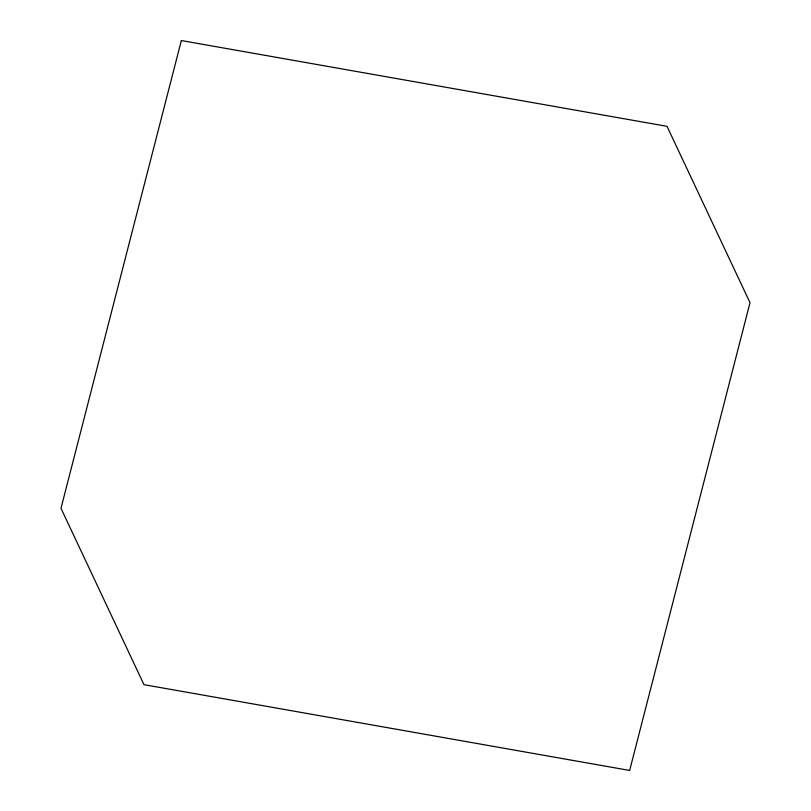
<?xml version="1.0" encoding="UTF-8"?>
<svg xmlns="http://www.w3.org/2000/svg" width="811" height="811" viewBox="0 0 811 811"><rect width="100%" height="100%" fill="white"/><g stroke="black" fill="none" stroke-linecap="round" stroke-linejoin="round"><path stroke-width="1.22" d="M181.35 40.55L60.987 508.304L143.973 684.666L629.65 770.45L750.013 302.696L667.027 126.334L181.35 40.55"/></g></svg>
